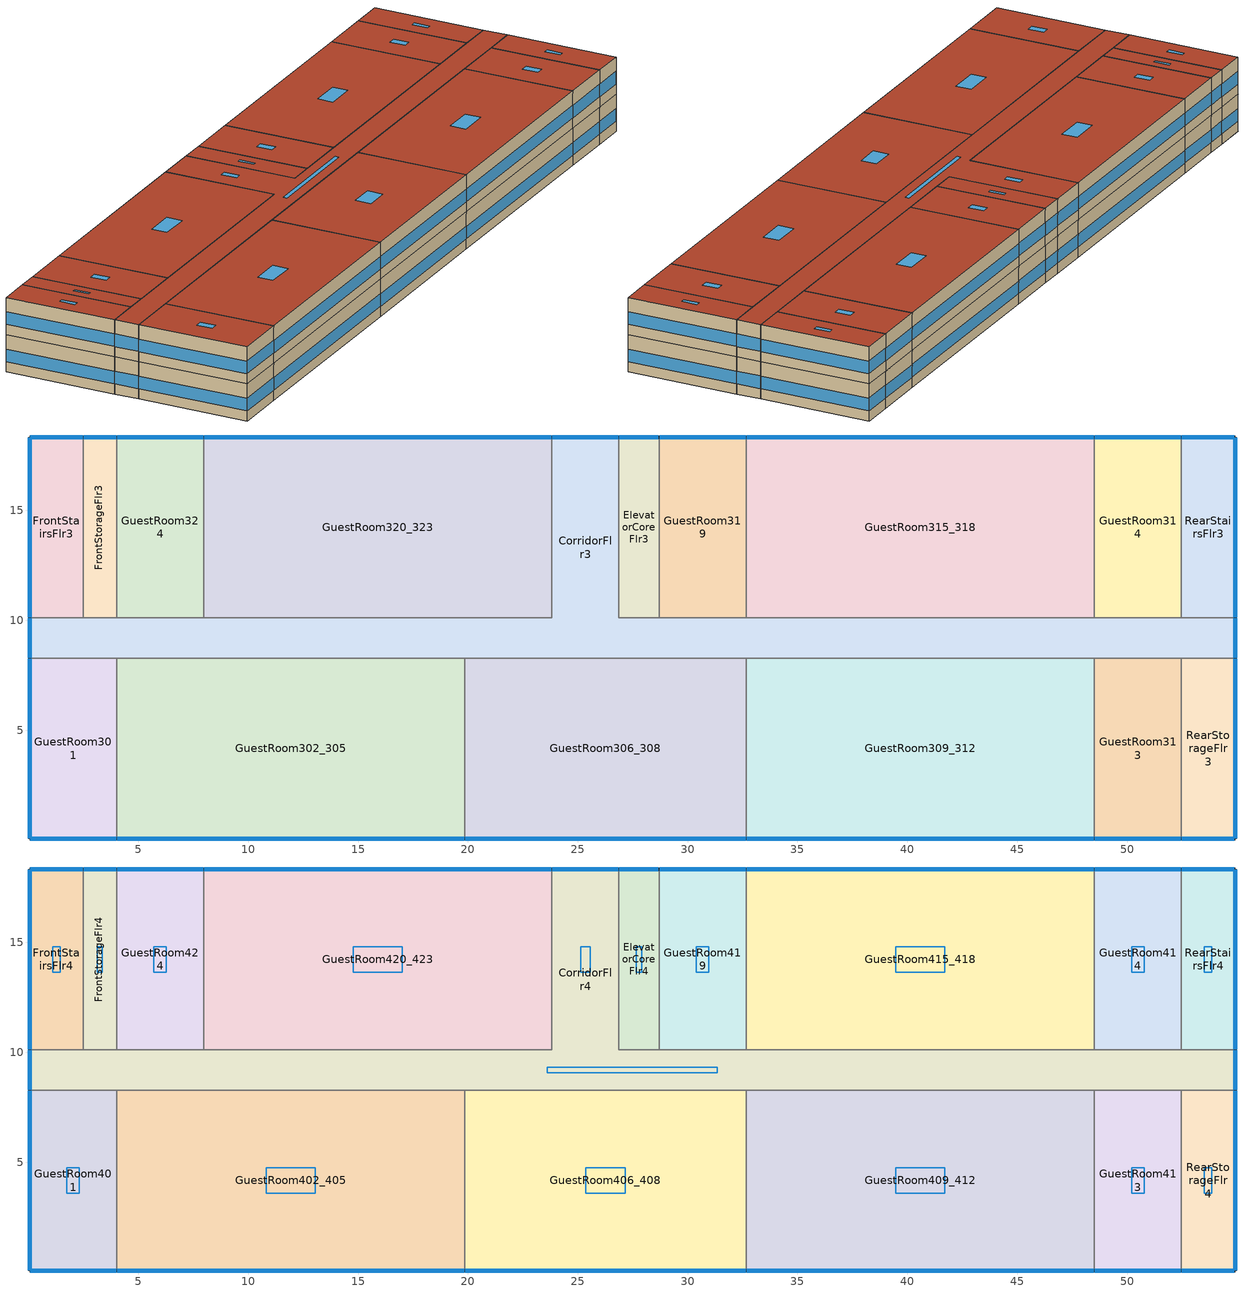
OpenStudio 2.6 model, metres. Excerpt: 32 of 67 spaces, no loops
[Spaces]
GuestRoom319
 floor to GuestRoom219: 32.66,18.34 32.66,10.11 28.7,10.11 28.7,18.34 z6.1
 wall outside: 32.66,18.34 28.7,18.34 z6.1:8.84
 wall to CorridorFlr3: 28.7,10.11 32.66,10.11 z6.1:8.84
 wall to GuestRoom315_318: 32.66,10.11 32.66,18.34 z6.1:8.84
 wall to ElevatorCoreFlr3: 28.7,18.34 28.7,10.11 z6.1:8.84
 window: 32.64,18.34 28.73,18.34 z6.86:7.78
GuestRoom320_323
 floor to GuestRoom220_223: 23.82,18.34 23.82,10.11 7.97,10.11 7.97,18.34 z6.1
 wall outside: 23.82,18.34 7.97,18.34 z6.1:8.84
 wall to CorridorFlr3: 7.97,10.11 23.82,10.11 23.82,18.34 z6.1:8.84
 wall to GuestRoom324: 7.97,18.34 7.97,10.11 z6.1:8.84
 window: 23.8,18.34 8,18.34 z6.86:7.78
RearStorageFlr3
 floor to RearStorageFlr2: 54.91,8.28 54.91,0.05 52.47,0.05 52.47,8.28 z6.1
 wall outside: 52.47,0.05 54.91,0.05 54.91,8.28 z6.1:8.84
 wall to GuestRoom313: 52.47,8.28 52.47,0.05 z6.1:8.84
 wall to CorridorFlr3: 54.91,8.28 52.47,8.28 z6.1:8.84
 window: 54.91,0.07 54.91,8.25 z6.86:7.78; 52.5,0.05 54.89,0.05 z6.86:7.79
GuestRoom302_305
 floor to GuestRoom202_205: 19.86,8.28 19.86,0.05 4.01,0.05 4.01,8.28 z6.1
 wall outside: 4.01,0.05 19.86,0.05 z6.1:8.84
 wall to CorridorFlr3: 19.86,8.28 4.01,8.28 z6.1:8.84
 wall to GuestRoom306_308: 19.86,0.05 19.86,8.28 z6.1:8.84
 wall to GuestRoom301: 4.01,8.28 4.01,0.05 z6.1:8.84
 window: 4.04,0.05 19.84,0.05 z6.86:7.78
CorridorFlr3
 floor to CorridorFlr2: 26.87,18.34 26.87,10.11 54.91,10.11 54.91,8.28 0.05,8.28 0.05,10.11 23.82,10.11 23.82,18.34 z6.1
 wall outside: 0.05,10.11 0.05,8.28 / 26.87,18.34 23.82,18.34 / 54.91,8.28 54.91,10.11 z6.1:8.84
 wall to ElevatorCoreFlr3: 28.7,10.11 26.87,10.11 26.87,18.34 z6.1:8.84
 wall to FrontStairsFlr3: 2.49,10.11 0.05,10.11 z6.1:8.84
 wall to RearStairsFlr3: 54.91,10.11 52.47,10.11 z6.1:8.84
 wall to GuestRoom301: 0.05,8.28 4.01,8.28 z6.1:8.84
 wall to GuestRoom313: 48.51,8.28 52.47,8.28 z6.1:8.84
 wall to FrontStorageFlr3: 4.01,10.11 2.49,10.11 z6.1:8.84
 wall to GuestRoom314: 52.47,10.11 48.51,10.11 z6.1:8.84
 wall to GuestRoom324: 7.97,10.11 4.01,10.11 z6.1:8.84
 wall to GuestRoom309_312: 32.66,8.28 48.51,8.28 z6.1:8.84
 wall to GuestRoom306_308: 19.86,8.28 32.66,8.28 z6.1:8.84
 wall to GuestRoom315_318: 48.51,10.11 32.66,10.11 z6.1:8.84
 window: 0.05,10.08 0.05,8.3 / 54.91,8.3 54.91,10.08 z6.86:7.8; 26.85,18.34 23.85,18.34 z6.86:7.79
GuestRoom315_318
 floor to GuestRoom215_218: 48.51,18.34 48.51,10.11 32.66,10.11 32.66,18.34 z6.1
 wall outside: 48.51,18.34 32.66,18.34 z6.1:8.84
 wall to GuestRoom314: 48.51,10.11 48.51,18.34 z6.1:8.84
 window: 48.49,18.34 32.69,18.34 z6.86:7.78
GuestRoom301
 floor to GuestRoom201: 4.01,8.28 4.01,0.05 0.05,0.05 0.05,8.28 z6.1
 wall outside: 0.05,8.28 0.05,0.05 4.01,0.05 z6.1:8.84
 window: 0.05,8.25 0.05,0.07 / 0.07,0.05 3.99,0.05 z6.86:7.78
GuestRoom314
 floor to GuestRoom214: 52.47,18.34 52.47,10.11 48.51,10.11 48.51,18.34 z6.1
 wall outside: 52.47,18.34 48.51,18.34 z6.1:8.84
 wall to RearStairsFlr3: 52.47,10.11 52.47,18.34 z6.1:8.84
 window: 52.45,18.34 48.54,18.34 z6.86:7.78
GuestRoom309_312
 floor to GuestRoom209_212: 48.51,8.28 48.51,0.05 32.66,0.05 32.66,8.28 z6.1
 wall outside: 32.66,0.05 48.51,0.05 z6.1:8.84
 wall to GuestRoom306_308: 32.66,8.28 32.66,0.05 z6.1:8.84
 wall to GuestRoom313: 48.51,0.05 48.51,8.28 z6.1:8.84
 window: 32.69,0.05 48.49,0.05 z6.86:7.78
ElevatorCoreFlr3
 floor to ElevatorCoreFlr2: 28.7,18.34 28.7,10.11 26.87,10.11 26.87,18.34 z6.1
 wall outside: 28.7,18.34 26.87,18.34 z6.1:8.84
 window: 28.67,18.34 26.9,18.34 z6.86:7.8
GuestRoom313
 floor to GuestRoom213: 52.47,8.28 52.47,0.05 48.51,0.05 48.51,8.28 z6.1
 wall outside: 48.51,0.05 52.47,0.05 z6.1:8.84
 window: 48.54,0.05 52.45,0.05 z6.86:7.78
GuestRoom306_308
 floor to GuestRoom206_208: 32.66,8.28 32.66,0.05 19.86,0.05 19.86,8.28 z6.1
 wall outside: 19.86,0.05 32.66,0.05 z6.1:8.84
 window: 19.89,0.05 32.64,0.05 z6.86:7.78
FrontStorageFlr3
 floor to FrontStorageFlr2: 4.01,18.34 4.01,10.11 2.49,10.11 2.49,18.34 z6.1
 wall outside: 4.01,18.34 2.49,18.34 z6.1:8.84
 wall to FrontStairsFlr3: 2.49,18.34 2.49,10.11 z6.1:8.84
 wall to GuestRoom324: 4.01,10.11 4.01,18.34 z6.1:8.84
 window: 3.99,18.34 2.51,18.34 z6.86:7.8
GuestRoom324
 floor to GuestRoom224: 7.97,18.34 7.97,10.11 4.01,10.11 4.01,18.34 z6.1
 wall outside: 7.97,18.34 4.01,18.34 z6.1:8.84
 window: 7.95,18.34 4.04,18.34 z6.86:7.78
RearStairsFlr3
 floor to RearStairsFlr2: 54.91,18.34 54.91,10.11 52.47,10.11 52.47,18.34 z6.1
 wall outside: 54.91,10.11 54.91,18.34 52.47,18.34 z6.1:8.84
 window: 54.91,10.13 54.91,18.31 z6.86:7.78; 54.89,18.34 52.5,18.34 z6.86:7.79
FrontStairsFlr3
 floor to FrontStairsFlr2: 2.49,18.34 2.49,10.11 0.05,10.11 0.05,18.34 z6.1
 wall outside: 2.49,18.34 0.05,18.34 0.05,10.11 z6.1:8.84
 window: 2.46,18.34 0.07,18.34 z6.86:7.79; 0.05,18.31 0.05,10.13 z6.86:7.78
GuestRoom413
 floor to GuestRoom313: 52.47,8.28 52.47,0.05 48.51,0.05 48.51,8.28 z8.84
 wall outside: 48.51,0.05 52.47,0.05 z8.84:11.58
 wall to GuestRoom409_412: 48.51,8.28 48.51,0.05 z8.84:11.58
 wall to CorridorFlr4: 52.47,8.28 48.51,8.28 z8.84:11.58
 wall to RearStorageFlr4: 52.47,0.05 52.47,8.28 z8.84:11.58
 window: 48.54,0.05 52.45,0.05 z9.6:10.53
 roof outside: 52.47,0.05 52.47,8.28 48.51,8.28 48.51,0.05 z11.58
 skylight: 50.77,3.58 50.77,4.75 50.21,4.75 50.21,3.58 z11.58
GuestRoom415_418
 floor to GuestRoom315_318: 48.51,18.34 48.51,10.11 32.66,10.11 32.66,18.34 z8.84
 wall outside: 48.51,18.34 32.66,18.34 z8.84:11.58
 wall to GuestRoom419: 32.66,18.34 32.66,10.11 z8.84:11.58
 wall to CorridorFlr4: 32.66,10.11 48.51,10.11 z8.84:11.58
 wall to GuestRoom414: 48.51,10.11 48.51,18.34 z8.84:11.58
 window: 48.49,18.34 32.69,18.34 z9.6:10.52
 roof outside: 48.51,10.11 48.51,18.34 32.66,18.34 32.66,10.11 z11.58
 skylight: 41.71,13.64 41.71,14.8 39.47,14.8 39.47,13.64 z11.58
RearStairsFlr4
 floor to RearStairsFlr3: 54.91,18.34 54.91,10.11 52.47,10.11 52.47,18.34 z8.84
 wall outside: 54.91,10.11 54.91,18.34 52.47,18.34 z8.84:11.58
 wall to GuestRoom414: 52.47,18.34 52.47,10.11 z8.84:11.58
 wall to CorridorFlr4: 52.47,10.11 54.91,10.11 z8.84:11.58
 window: 54.91,10.13 54.91,18.31 z9.6:10.52; 54.89,18.34 52.5,18.34 z9.6:10.54
 roof outside: 54.91,10.11 54.91,18.34 52.47,18.34 52.47,10.11 z11.58
 skylight: 53.87,13.64 53.87,14.8 53.52,14.8 53.52,13.64 z11.58
CorridorFlr4
 floor to CorridorFlr3: 26.87,18.34 26.87,10.11 54.91,10.11 54.91,8.28 0.05,8.28 0.05,10.11 23.82,10.11 23.82,18.34 z8.84
 wall outside: 0.05,10.11 0.05,8.28 / 26.87,18.34 23.82,18.34 / 54.91,8.28 54.91,10.11 z8.84:11.58
 wall to ElevatorCoreFlr4: 28.7,10.11 26.87,10.11 26.87,18.34 z8.84:11.58
 wall to FrontStairsFlr4: 2.49,10.11 0.05,10.11 z8.84:11.58
 wall to GuestRoom420_423: 23.82,18.34 23.82,10.11 7.97,10.11 z8.84:11.58
 wall to GuestRoom406_408: 19.86,8.28 32.66,8.28 z8.84:11.58
 wall to GuestRoom424: 7.97,10.11 4.01,10.11 z8.84:11.58
 wall to GuestRoom402_405: 4.01,8.28 19.86,8.28 z8.84:11.58
 wall to RearStorageFlr4: 52.47,8.28 54.91,8.28 z8.84:11.58
 wall to GuestRoom401: 0.05,8.28 4.01,8.28 z8.84:11.58
 wall to FrontStorageFlr4: 4.01,10.11 2.49,10.11 z8.84:11.58
 wall to GuestRoom414: 52.47,10.11 48.51,10.11 z8.84:11.58
 wall to GuestRoom419: 32.66,10.11 28.7,10.11 z8.84:11.58
 wall to GuestRoom409_412: 32.66,8.28 48.51,8.28 z8.84:11.58
 window: 0.05,10.08 0.05,8.3 / 54.91,8.3 54.91,10.08 z9.6:10.54; 26.85,18.34 23.85,18.34 z9.6:10.53
 roof outside: 54.91,8.28 54.91,10.11 26.87,10.11 26.87,18.34 23.82,18.34 23.82,10.11 0.05,10.11 0.05,8.28 z11.58
 skylight: 31.36,9.32 23.6,9.32 23.6,9.06 31.36,9.06 z11.58; 25.56,14.8 25.13,14.8 25.13,13.64 25.56,13.64 z11.58
GuestRoom402_405
 floor to GuestRoom302_305: 19.86,8.28 19.86,0.05 4.01,0.05 4.01,8.28 z8.84
 wall outside: 4.01,0.05 19.86,0.05 z8.84:11.58
 wall to GuestRoom406_408: 19.86,0.05 19.86,8.28 z8.84:11.58
 wall to GuestRoom401: 4.01,8.28 4.01,0.05 z8.84:11.58
 window: 4.04,0.05 19.84,0.05 z9.6:10.52
 roof outside: 19.86,0.05 19.86,8.28 4.01,8.28 4.01,0.05 z11.58
 skylight: 13.06,3.58 13.06,4.75 10.82,4.75 10.82,3.58 z11.58
GuestRoom401
 floor to GuestRoom301: 4.01,8.28 4.01,0.05 0.05,0.05 0.05,8.28 z8.84
 wall outside: 0.05,8.28 0.05,0.05 4.01,0.05 z8.84:11.58
 window: 0.05,8.25 0.05,0.07 z9.6:10.52; 0.07,0.05 3.99,0.05 z9.6:10.53
 roof outside: 4.01,0.05 4.01,8.28 0.05,8.28 0.05,0.05 z11.58
 skylight: 2.31,3.58 2.31,4.75 1.75,4.75 1.75,3.58 z11.58
RearStorageFlr4
 floor to RearStorageFlr3: 54.91,8.28 54.91,0.05 52.47,0.05 52.47,8.28 z8.84
 wall outside: 52.47,0.05 54.91,0.05 54.91,8.28 z8.84:11.58
 window: 54.91,0.07 54.91,8.25 z9.6:10.52; 52.5,0.05 54.89,0.05 z9.6:10.54
 roof outside: 54.91,0.05 54.91,8.28 52.47,8.28 52.47,0.05 z11.58
 skylight: 53.87,3.58 53.87,4.75 53.52,4.75 53.52,3.58 z11.58
ElevatorCoreFlr4
 floor to ElevatorCoreFlr3: 28.7,18.34 28.7,10.11 26.87,10.11 26.87,18.34 z8.84
 wall outside: 28.7,18.34 26.87,18.34 z8.84:11.58
 wall to GuestRoom419: 28.7,10.11 28.7,18.34 z8.84:11.58
 window: 28.67,18.34 26.9,18.34 z9.6:10.54
 roof outside: 28.7,10.11 28.7,18.34 26.87,18.34 26.87,10.11 z11.58
 skylight: 27.91,13.64 27.91,14.8 27.66,14.8 27.66,13.64 z11.58
GuestRoom414
 floor to GuestRoom314: 52.47,18.34 52.47,10.11 48.51,10.11 48.51,18.34 z8.84
 wall outside: 52.47,18.34 48.51,18.34 z8.84:11.58
 window: 52.45,18.34 48.54,18.34 z9.6:10.53
 roof outside: 52.47,10.11 52.47,18.34 48.51,18.34 48.51,10.11 z11.58
 skylight: 50.77,13.64 50.77,14.8 50.21,14.8 50.21,13.64 z11.58
GuestRoom420_423
 floor to GuestRoom320_323: 23.82,18.34 23.82,10.11 7.97,10.11 7.97,18.34 z8.84
 wall outside: 23.82,18.34 7.97,18.34 z8.84:11.58
 wall to GuestRoom424: 7.97,18.34 7.97,10.11 z8.84:11.58
 window: 23.8,18.34 8,18.34 z9.6:10.52
 roof outside: 23.82,10.11 23.82,18.34 7.97,18.34 7.97,10.11 z11.58
 skylight: 17.02,13.64 17.02,14.8 14.78,14.8 14.78,13.64 z11.58
GuestRoom424
 floor to GuestRoom324: 7.97,18.34 7.97,10.11 4.01,10.11 4.01,18.34 z8.84
 wall outside: 7.97,18.34 4.01,18.34 z8.84:11.58
 wall to FrontStorageFlr4: 4.01,18.34 4.01,10.11 z8.84:11.58
 window: 7.95,18.34 4.04,18.34 z9.6:10.53
 roof outside: 7.97,10.11 7.97,18.34 4.01,18.34 4.01,10.11 z11.58
 skylight: 6.27,13.64 6.27,14.8 5.71,14.8 5.71,13.64 z11.58
GuestRoom406_408
 floor to GuestRoom306_308: 32.66,8.28 32.66,0.05 19.86,0.05 19.86,8.28 z8.84
 wall outside: 19.86,0.05 32.66,0.05 z8.84:11.58
 wall to GuestRoom409_412: 32.66,0.05 32.66,8.28 z8.84:11.58
 window: 19.89,0.05 32.64,0.05 z9.6:10.52
 roof outside: 32.66,0.05 32.66,8.28 19.86,8.28 19.86,0.05 z11.58
 skylight: 27.17,3.58 27.17,4.75 25.36,4.75 25.36,3.58 z11.58
GuestRoom419
 floor to GuestRoom319: 32.66,18.34 32.66,10.11 28.7,10.11 28.7,18.34 z8.84
 wall outside: 32.66,18.34 28.7,18.34 z8.84:11.58
 window: 32.64,18.34 28.73,18.34 z9.6:10.53
 roof outside: 32.66,10.11 32.66,18.34 28.7,18.34 28.7,10.11 z11.58
 skylight: 30.96,13.64 30.96,14.8 30.4,14.8 30.4,13.64 z11.58
FrontStorageFlr4
 floor to FrontStorageFlr3: 4.01,18.34 4.01,10.11 2.49,10.11 2.49,18.34 z8.84
 wall outside: 4.01,18.34 2.49,18.34 z8.84:11.58
 wall to FrontStairsFlr4: 2.49,18.34 2.49,10.11 z8.84:11.58
 window: 3.99,18.34 2.51,18.34 z9.6:10.55
 roof outside: 4.01,10.11 4.01,18.34 2.49,18.34 2.49,10.11 z11.58
 skylight: 3.36,13.64 3.36,14.8 3.14,14.8 3.14,13.64 z11.58
FrontStairsFlr4
 floor to FrontStairsFlr3: 2.49,18.34 2.49,10.11 0.05,10.11 0.05,18.34 z8.84
 wall outside: 2.49,18.34 0.05,18.34 0.05,10.11 z8.84:11.58
 window: 2.46,18.34 0.07,18.34 z9.6:10.54; 0.05,18.31 0.05,10.13 z9.6:10.52
 roof outside: 2.49,10.11 2.49,18.34 0.05,18.34 0.05,10.11 z11.58
 skylight: 1.44,13.64 1.44,14.8 1.1,14.8 1.1,13.64 z11.58
GuestRoom409_412
 floor to GuestRoom309_312: 48.51,8.28 48.51,0.05 32.66,0.05 32.66,8.28 z8.84
 wall outside: 32.66,0.05 48.51,0.05 z8.84:11.58
 window: 32.69,0.05 48.49,0.05 z9.6:10.52
 roof outside: 48.51,0.05 48.51,8.28 32.66,8.28 32.66,0.05 z11.58
 skylight: 41.71,3.58 41.71,4.75 39.47,4.75 39.47,3.58 z11.58
[Site]
Calgary Intl AP_AB_CAN: Latitude {deg}=51.114; Longitude {deg}=-114.02; Time Zone {hr}=-7; Elevation {m}=1084.1; Terrain=Suburbs
[Building]
SmallHotel-CAN_AB_Calgary.Intl.AP.718770_CWEC2016.epw created: 2018-10-11 19:33:41 +0000: North Axis {deg}=180; Default Construction Set=BTAP-Mass at hdd = 5000.0; Standards Number of Stories=4; Standards Number of Above Ground Stories=4; Standards Building Type=SmallHotel
[Site:WaterMainsTemperature]
Calculation Method=Correlation; Annual Average Outdoor Air Temperature {C}=5; Maximum Difference In Monthly Average Outdoor Air Temperatures {deltaC}=23.3
[Site:GroundTemperature:BuildingSurface]
19.527, 19.502, 19.536, 19.598, 20.002, 21.64, 22.225, 22.375, 21.449, 20.121, 19.802, 19.633
[ClimateZones]
Climate Zone Institution Name 2=CEC; Climate Zone Document Name 2=California Climate Zone Descriptions; Climate Zone Document Year 2=1995
[SizingPeriod:DesignDay] Barometric Pressure {Pa}=88961; Sky Clearness=0; Rain Indicator=0; Snow Indicator=0; Day of Month=21; Daylight Saving Time Indicator=0; Humidity Indicating Type=Wetbulb; Dry-Bulb Temperature Range Modifier Type=DefaultMultipliers
Name | Maximum Dry-Bulb Temperature {C} | Daily Dry-Bulb Temperature Range {deltaC} | Humidity Indicating Conditions at Maximum Dry-Bulb | Wind Speed {m/s} | Wind Direction {deg} | Month | Day Type | Solar Model Indicator | ASHRAE Taub | ASHRAE Taud
Calgary Intl AP Ann Htg 99.6% Condns DB | -28.5 | 0 | -28.5 | 2.9 | 200 | 1 | WinterDesignDay | ASHRAEClearSky
Calgary Intl AP Ann Clg .4% Condns DB=>MWB | 28.5 | 12.1 | 16.1 | 4.5 | 160 | 7 | SummerDesignDay | ASHRAETau | 0.339 | 2.421
[Material:NoMass] Roughness=Smooth; Thermal Absorptance=0.9; Solar Absorptance=0.7
Name | Thermal Resistance {m2-K/W} | Visible Absorptance
Typical Carpet Pad | 0.21648 | 0.8
Typical Insulation 1 | 5.91238 | 0.7
Typical Insulation 2 | 4.49096 | 0.7
Typical Insulation 3 | 7.24636 | 0.7
Typical Carpet Pad 2 | 1.25503 | 0.8
Typical Carpet Pad 3 | 3.45515 | 0.8
Typical Insulation 4 | 0.526298 | 0.7
Typical Insulation 5 | 0.526316 | 0.7
[Material]
Name | Roughness | Thickness {m} | Conductivity {W/m-K} | Density {kg/m3} | Specific Heat {J/kg-K} | Thermal Absorptance | Solar Absorptance | Visible Absorptance
100mm Normalweight concrete floor | MediumSmooth | 0.1016 | 2.31 | 2322 | 832
G01 13mm gypsum board | Smooth | 0.0127 | 0.16 | 800 | 1090 | 0.9 | 0.7 | 0.5
G05 25mm wood | MediumSmooth | 0.0254 | 0.15 | 608 | 1630 | 0.9 | 0.5 | 0.5
4 in. Normalweight Concrete Floor | MediumRough | 0.1016 | 2.31 | 2322 | 832 | 0.9 | 0.7 | 0.7
1IN Stucco | Smooth | 0.0253 | 0.6918 | 1858 | 837 | 0.9 | 0.7 | 0.92
8IN CONCRETE HW RefBldg | Rough | 0.2032 | 1.311 | 2240 | 836.8 | 0.9 | 0.7 | 0.7
1/2IN Gypsum | Smooth | 0.0127 | 0.16 | 784.9 | 830 | 0.9 | 0.4 | 0.4
Metal Roof Surface; F08 Metal surface | Smooth | 0.0008 | 45.28 | 7824 | 500 | 0.9 | 0.7 | 0.7
6 in. Normalweight Concrete Floor | MediumRough | 0.1524 | 2.31 | 2322 | 832 | 0.9 | 0.7 | 0.7
[Construction]
BTAP-Int-Floor: 100mm Normalweight concrete floor, Typical Carpet Pad
BTAP-Int-Wall: G01 13mm gypsum board, G01 13mm gypsum board
BTAP-Int-Ceiling: Typical Carpet Pad, 100mm Normalweight concrete floor
BTAP-Ext-DaylightDiffuser: SimpleGlazing
BTAP-Int-Door: G05 25mm wood
BTAP-Ext-Floor-Mass:U-0.162: Typical Insulation 1, 4 in. Normalweight Concrete Floor, Typical Carpet Pad
BTAP-Ext-Wall-Mass:U-0.21: 1IN Stucco, 8IN CONCRETE HW RefBldg, Typical Insulation 2, 1/2IN Gypsum
BTAP-Ext-Roof-Metal:U-0.138: Metal Roof Surface, Typical Insulation 3
BTAP-Grnd-Floor-Mass:U-0.757: 6 in. Normalweight Concrete Floor, Typical Carpet Pad 2
BTAP-Grnd-Roof-Mass:U-0.284: 6 in. Normalweight Concrete Floor, Typical Carpet Pad 3
BTAP-Ext-Door:U-1.9000000000000001: F08 Metal surface, Typical Insulation 4
BTAP-Ext-OverHeadDoor:U-1.9000000000000001: Typical Insulation 5
BTAP-Ext-DaylightDiffuser:U=0.190 SHGC=0.600: SimpleGlazing:U=0.190 SHGC=0.600
[DefaultConstructionSet]
BTAP-Mass at hdd = 5000.0: Default Exterior Surface Constructions=BTAP-Mass at hdd = 5000.0; Default Interior Surface Constructions=Default Surface Constructions 2; Default Ground Contact Surface Constructions=BTAP-Mass at hdd = 5000.0 1; Default Exterior SubSurface Constructions=BTAP-Mass at hdd = 5000.0; Default Interior SubSurface Constructions=Default Sub Surface Constructions 2; Interior Partition Construction=BTAP-Int-Door
[DefaultSurfaceConstructions]
Name | Floor Construction | Wall Construction | Roof Ceiling Construction
Default Surface Constructions 2 | BTAP-Int-Floor | BTAP-Int-Wall | BTAP-Int-Ceiling
BTAP-Mass at hdd = 5000.0 | BTAP-Ext-Floor-Mass:U-0.162 | BTAP-Ext-Wall-Mass:U-0.21 | BTAP-Ext-Roof-Metal:U-0.138
BTAP-Mass at hdd = 5000.0 1 | BTAP-Grnd-Floor-Mass:U-0.757 | BTAP-Grnd-Roof-Mass:U-0.284 | BTAP-Grnd-Roof-Mass:U-0.284
[DefaultSubSurfaceConstructions]
Name | Fixed Window Construction | Operable Window Construction | Door Construction | Glass Door Construction | Overhead Door Construction | Skylight Construction | Tubular Daylight Dome Construction | Tubular Daylight Diffuser Construction
Default Sub Surface Constructions 2 | BTAP-Ext-DaylightDiffuser | BTAP-Ext-DaylightDiffuser | BTAP-Int-Door
BTAP-Mass at hdd = 5000.0 | BTAP-Ext-DaylightDiffuser:U=0.190 SHGC=0.600 | BTAP-Ext-DaylightDiffuser:U=0.190 SHGC=0.600 | BTAP-Ext-Door:U-1.9000000000000001 | BTAP-Ext-DaylightDiffuser:U=0.190 SHGC=0.600 | BTAP-Ext-OverHeadDoor:U-1.9000000000000001 | BTAP-Ext-DaylightDiffuser:U=0.190 SHGC=0.600 | BTAP-Ext-DaylightDiffuser:U=0.190 SHGC=0.600 | BTAP-Ext-DaylightDiffuser:U=0.190 SHGC=0.600
[WindowMaterial:SimpleGlazingSystem] Solar Heat Gain Coefficient=0.6; Visible Transmittance=0.21
Name | U-Factor {W/m2-K}
SimpleGlazing | 2.2
SimpleGlazing:U=0.190 SHGC=0.600 | 1.9
[Space]
Name | Space Type | Building Story | Thermal Zone
GuestRoom319 | Space Function Guest room | BuildingStory3 | Sp-GuestRoom319 Sys-1 Flr-3 Sch-F HPlcmt-north ZN
GuestRoom424 | Space Function Guest room | BuildingStory4 | Sp-GuestRoom424 Sys-1 Flr-4 Sch-F HPlcmt-north ZN
GuestRoom413 | Space Function Guest room | BuildingStory4 | Sp-GuestRoom413 Sys-1 Flr-4 Sch-F HPlcmt-south ZN
GuestRoom320_323 | Space Function Guest room | BuildingStory3 | Sp-GuestRoom320_323 Sys-1 Flr-3 Sch-F HPlcmt-north ZN
GuestRoom419 | Space Function Guest room | BuildingStory4 | Sp-GuestRoom419 Sys-1 Flr-4 Sch-F HPlcmt-north ZN
GuestRoom402_405 | Space Function Guest room | BuildingStory4 | Sp-GuestRoom402_405 Sys-1 Flr-4 Sch-F HPlcmt-south ZN
RearStorageFlr3 | Space Function Storage room <= 5 m2 <= 100 m2-sch-F | BuildingStory3 | Sp-RearStorageFlr3 Sys-4 Flr-3 Sch-F HPlcmt-east ZN
GuestRoom420_423 | Space Function Guest room | BuildingStory4 | Sp-GuestRoom420_423 Sys-1 Flr-4 Sch-F HPlcmt-north ZN
GuestRoom302_305 | Space Function Guest room | BuildingStory3 | Sp-GuestRoom302_305 Sys-1 Flr-3 Sch-F HPlcmt-south ZN
CorridorFlr3 | Space Function Corridor/Transition area other-sch-F | BuildingStory3 | Sp-CorridorFlr3 Sys-3 Flr-3 Sch-F HPlcmt-north ZN
GuestRoom415_418 | Space Function Guest room | BuildingStory4 | Sp-GuestRoom415_418 Sys-1 Flr-4 Sch-F HPlcmt-north ZN
RearStairsFlr4 | Space Function Stairway/Stairwell-sch-F | BuildingStory4 | Sp-RearStairsFlr4 Sys-3 Flr-4 Sch-F HPlcmt-east ZN
GuestRoom414 | Space Function Guest room | BuildingStory4 | Sp-GuestRoom414 Sys-1 Flr-4 Sch-F HPlcmt-north ZN
CorridorFlr4 | Space Function Corridor/Transition area other-sch-F | BuildingStory4 | Sp-CorridorFlr4 Sys-3 Flr-4 Sch-F HPlcmt-north ZN
GuestRoom315_318 | Space Function Guest room | BuildingStory3 | Sp-GuestRoom315_318 Sys-1 Flr-3 Sch-F HPlcmt-north ZN
FrontStorageFlr3 | Space Function Storage room <= 5 m2 <= 100 m2-sch-F | BuildingStory3 | Sp-FrontStorageFlr3 Sys-4 Flr-3 Sch-F HPlcmt-north ZN
GuestRoom406_408 | Space Function Guest room | BuildingStory4 | Sp-GuestRoom406_408 Sys-1 Flr-4 Sch-F HPlcmt-south ZN
GuestRoom301 | Space Function Guest room | BuildingStory3 | Sp-GuestRoom301 Sys-1 Flr-3 Sch-F HPlcmt-west ZN
GuestRoom314 | Space Function Guest room | BuildingStory3 | Sp-GuestRoom314 Sys-1 Flr-3 Sch-F HPlcmt-north ZN
GuestRoom401 | Space Function Guest room | BuildingStory4 | Sp-GuestRoom401 Sys-1 Flr-4 Sch-F HPlcmt-west ZN
GuestRoom313 | Space Function Guest room | BuildingStory3 | Sp-GuestRoom313 Sys-1 Flr-3 Sch-F HPlcmt-south ZN
GuestRoom309_312 | Space Function Guest room | BuildingStory3 | Sp-GuestRoom309_312 Sys-1 Flr-3 Sch-F HPlcmt-south ZN
ElevatorCoreFlr3 | Space Function Lobby - elevator | BuildingStory3 | Sp-ElevatorCoreFlr3 Sys-3 Flr-3 Sch-C HPlcmt-north ZN
GuestRoom409_412 | Space Function Guest room | BuildingStory4 | Sp-GuestRoom409_412 Sys-1 Flr-4 Sch-F HPlcmt-south ZN
RearStorageFlr4 | Space Function Storage room <= 5 m2 <= 100 m2-sch-F | BuildingStory4 | Sp-RearStorageFlr4 Sys-4 Flr-4 Sch-F HPlcmt-east ZN
ElevatorCoreFlr4 | Space Function Lobby - elevator | BuildingStory4 | Sp-ElevatorCoreFlr4 Sys-3 Flr-4 Sch-C HPlcmt-north ZN
GuestRoom306_308 | Space Function Guest room | BuildingStory3 | Sp-GuestRoom306_308 Sys-1 Flr-3 Sch-F HPlcmt-south ZN
FrontStairsFlr3 | Space Function Stairway/Stairwell-sch-F | BuildingStory3 | Sp-FrontStairsFlr3 Sys-3 Flr-3 Sch-F HPlcmt-west ZN
RearStairsFlr3 | Space Function Stairway/Stairwell-sch-F | BuildingStory3 | Sp-RearStairsFlr3 Sys-3 Flr-3 Sch-F HPlcmt-east ZN
GuestRoom324 | Space Function Guest room | BuildingStory3 | Sp-GuestRoom324 Sys-1 Flr-3 Sch-F HPlcmt-north ZN
FrontStorageFlr4 | Space Function Storage room <= 5 m2 <= 100 m2-sch-F | BuildingStory4 | Sp-FrontStorageFlr4 Sys-4 Flr-4 Sch-F HPlcmt-north ZN
FrontStairsFlr4 | Space Function Stairway/Stairwell-sch-F | BuildingStory4 | Sp-FrontStairsFlr4 Sys-3 Flr-4 Sch-F HPlcmt-west ZN
[BuildingStory]
BuildingStory3; BuildingStory4
[SpaceType] Standards Building Type=Space Function
Name | Default Schedule Set | Design Specification Outdoor Air Object | Standards Space Type
Space Function Corridor/Transition area other-sch-F | Space Function Corridor/Transition area other-sch-F Schedule Set | Space Function Corridor/Transition area other-sch-F Ventilation | Corridor/Transition area other-sch-F
Space Function Lobby - elevator | Space Function Lobby - elevator Schedule Set | Space Function Lobby - elevator Ventilation | Lobby - elevator
Space Function Stairway/Stairwell-sch-F | Space Function Stairway/Stairwell-sch-F Schedule Set | Space Function Stairway/Stairwell-sch-F Ventilation | Stairway/Stairwell-sch-F
Space Function Storage room <= 5 m2 <= 100 m2-sch-F | Space Function Storage room <= 5 m2 <= 100 m2-sch-F Schedule Set | Space Function Storage room <= 5 m2 <= 100 m2-sch-F Ventilation | Storage room <= 5 m2 <= 100 m2-sch-F
Space Function Guest room | Space Function Guest room Schedule Set | Space Function Guest room Ventilation | Guest room
[People:Definition] Number of People Calculation Method=People/Area; Fraction Radiant=0.3
Name | People per Space Floor Area {person/m2}
Space Function Corridor/Transition area other-sch-F People Definition; Space Function Storage room <= 5 m2 <= 100 m2-sch-F People Definition | 0.0100036
Space Function Guest room People Definition | 0.0400145
Space Function Lobby - elevator People Definition | 0.100036
Space Function Stairway/Stairwell-sch-F People Definition | 0.00500182
[People] Work Efficiency Schedule=Work Efficiency Schedule; Clothing Insulation Schedule=Clothing Schedule; Air Velocity Schedule=Air Velocity Schedule; Multiplier=1
Name | People Definition | Space or SpaceType
Space Function Corridor/Transition area other-sch-F People | Space Function Corridor/Transition area other-sch-F People Definition | Space Function Corridor/Transition area other-sch-F
Space Function Guest room People | Space Function Guest room People Definition | Space Function Guest room
Space Function Lobby - elevator People | Space Function Lobby - elevator People Definition | Space Function Lobby - elevator
Space Function Stairway/Stairwell-sch-F People | Space Function Stairway/Stairwell-sch-F People Definition | Space Function Stairway/Stairwell-sch-F
Space Function Storage room <= 5 m2 <= 100 m2-sch-F People | Space Function Storage room <= 5 m2 <= 100 m2-sch-F People Definition | Space Function Storage room <= 5 m2 <= 100 m2-sch-F
[Lights:Definition] Design Level Calculation Method=Watts/Area; Fraction Radiant=0.5; Fraction Visible=0.2
Name | Watts per Space Floor Area {W/m2}
Space Function Corridor/Transition area other-sch-F Lights Definition | 7.10258
Space Function Guest room Lights Definition | 8.29993
Space Function Lobby - elevator Lights Definition | 7.29994
Space Function Stairway/Stairwell-sch-F Lights Definition | 6.19995
Space Function Storage room <= 5 m2 <= 100 m2-sch-F Lights Definition | 6.80247
[Lights] Fraction Replaceable=1
Name | Lights Definition | Space or SpaceType
Space Function Corridor/Transition area other-sch-F Lights | Space Function Corridor/Transition area other-sch-F Lights Definition | Space Function Corridor/Transition area other-sch-F
Space Function Guest room Lights | Space Function Guest room Lights Definition | Space Function Guest room
Space Function Lobby - elevator Lights | Space Function Lobby - elevator Lights Definition | Space Function Lobby - elevator
Space Function Stairway/Stairwell-sch-F Lights | Space Function Stairway/Stairwell-sch-F Lights Definition | Space Function Stairway/Stairwell-sch-F
Space Function Storage room <= 5 m2 <= 100 m2-sch-F Lights | Space Function Storage room <= 5 m2 <= 100 m2-sch-F Lights Definition | Space Function Storage room <= 5 m2 <= 100 m2-sch-F
[DesignSpecification:OutdoorAir] Outdoor Air Method=Sum; Outdoor Air Flow per Person {m3/s-person}=0; Outdoor Air Flow Rate {m3/s}=0; Outdoor Air Flow Air Changes per Hour {1/hr}=0
Name | Outdoor Air Flow per Floor Area {m3/s-m2}
Space Function Corridor/Transition area other-sch-F Ventilation; Space Function Stairway/Stairwell-sch-F Ventilation | 0.0003048
Space Function Guest room Ventilation | 0.0005588
Space Function Lobby - elevator Ventilation | 0.00404876
Space Function Storage room <= 5 m2 <= 100 m2-sch-F Ventilation | 0.0003556
[DefaultScheduleSet] People Activity Level Schedule=NECB-Activity; Infiltration Schedule=Always On
Name | Number of People Schedule | Lighting Schedule | Electric Equipment Schedule
Space Function Corridor/Transition area other-sch-F Schedule Set; Space Function Guest room Schedule Set; Space Function Stairway/Stairwell-sch-F Schedule Set; Space Function Storage room <= 5 m2 <= 100 m2-sch-F Schedule Set | NECB-F-Occupancy | NECB-F-Lighting | NECB-F-Electric-Equipment
Space Function Lobby - elevator Schedule Set | NECB-C-Occupancy | NECB-C-Lighting | NECB-C-Electric-Equipment
[ThermostatSetpoint:DualSetpoint]
Name | Heating Setpoint Temperature Schedule | Cooling Setpoint Temperature Schedule
Space Function Guest room Thermostat 51; Space Function Guest room Thermostat 52; Space Function Guest room Thermostat 53; Space Function Guest room Thermostat 54; Space Function Guest room Thermostat 55; Space Function Guest room Thermostat 56; Space Function Guest room Thermostat 57; Space Function Guest room Thermostat 58; Space Function Guest room Thermostat 59; Space Function Guest room Thermostat 60; Space Function Guest room Thermostat 61; Space Function Guest room Thermostat 62; Space Function Guest room Thermostat 63; Space Function Guest room Thermostat 64; Space Function Guest room Thermostat 65; Space Function Guest room Thermostat 66; Space Function Guest room Thermostat 67; Space Function Guest room Thermostat 68; Space Function Guest room Thermostat 69; Space Function Guest room Thermostat 70; Space Function Corridor/Transition area other-sch-F Thermostat 7; Space Function Stairway/Stairwell-sch-F Thermostat 13; Space Function Stairway/Stairwell-sch-F Thermostat 14; Space Function Corridor/Transition area other-sch-F Thermostat 8; Space Function Stairway/Stairwell-sch-F Thermostat 15; Space Function Stairway/Stairwell-sch-F Thermostat 16; Space Function Storage room <= 5 m2 <= 100 m2-sch-F Thermostat 15; Space Function Storage room <= 5 m2 <= 100 m2-sch-F Thermostat 16; Space Function Storage room <= 5 m2 <= 100 m2-sch-F Thermostat 17; Space Function Storage room <= 5 m2 <= 100 m2-sch-F Thermostat 18 | NECB-F-Thermostat Setpoint-Heating | NECB-F-Thermostat Setpoint-Cooling
Space Function Lobby - elevator Thermostat 7; Space Function Lobby - elevator Thermostat 8 | NECB-C-Thermostat Setpoint-Heating | NECB-C-Thermostat Setpoint-Cooling
[ElectricEquipment:Definition] Design Level Calculation Method=Watts/Area; Fraction Radiant=0.5
Name | Watts per Space Floor Area {W/m2}
Space Function Guest room Elec Equip Definition | 2.50091
Space Function Lobby - elevator Elec Equip Definition | 1.00036
[ElectricEquipment]
Name | Electric Equipment Definition | Space or SpaceType
Space Function Guest room Elec Equip | Space Function Guest room Elec Equip Definition | Space Function Guest room
Space Function Lobby - elevator Elec Equip | Space Function Lobby - elevator Elec Equip Definition | Space Function Lobby - elevator
[SpaceInfiltration:DesignFlowRate] Schedule=Always On Discrete; Design Flow Rate Calculation Method=Flow/ExteriorArea; Flow per Exterior Surface Area {m3/s-m2}=0.00025; Constant Term Coefficient=0; Temperature Term Coefficient=0; Velocity Term Coefficient=0.224; Velocity Squared Term Coefficient=0
Name | Space or SpaceType
CorridorFlr3 Infiltration | CorridorFlr3
CorridorFlr4 Infiltration | CorridorFlr4
ElevatorCoreFlr3 Infiltration | ElevatorCoreFlr3
ElevatorCoreFlr4 Infiltration | ElevatorCoreFlr4
FrontStairsFlr3 Infiltration | FrontStairsFlr3
FrontStairsFlr4 Infiltration | FrontStairsFlr4
FrontStorageFlr3 Infiltration | FrontStorageFlr3
FrontStorageFlr4 Infiltration | FrontStorageFlr4
GuestRoom301 Infiltration | GuestRoom301
GuestRoom302_305 Infiltration | GuestRoom302_305
GuestRoom306_308 Infiltration | GuestRoom306_308
GuestRoom309_312 Infiltration | GuestRoom309_312
GuestRoom313 Infiltration | GuestRoom313
GuestRoom314 Infiltration | GuestRoom314
GuestRoom315_318 Infiltration | GuestRoom315_318
GuestRoom319 Infiltration | GuestRoom319
GuestRoom320_323 Infiltration | GuestRoom320_323
GuestRoom324 Infiltration | GuestRoom324
GuestRoom401 Infiltration | GuestRoom401
GuestRoom402_405 Infiltration | GuestRoom402_405
GuestRoom406_408 Infiltration | GuestRoom406_408
GuestRoom409_412 Infiltration | GuestRoom409_412
GuestRoom413 Infiltration | GuestRoom413
GuestRoom414 Infiltration | GuestRoom414
GuestRoom415_418 Infiltration | GuestRoom415_418
GuestRoom419 Infiltration | GuestRoom419
GuestRoom420_423 Infiltration | GuestRoom420_423
GuestRoom424 Infiltration | GuestRoom424
RearStairsFlr3 Infiltration | RearStairsFlr3
RearStairsFlr4 Infiltration | RearStairsFlr4
RearStorageFlr3 Infiltration | RearStorageFlr3
RearStorageFlr4 Infiltration | RearStorageFlr4
[ThermalZone] Use Ideal Air Loads=No
Name | Thermostat
Sp-GuestRoom314 Sys-1 Flr-3 Sch-F HPlcmt-north ZN | Space Function Guest room Thermostat 51
Sp-GuestRoom315_318 Sys-1 Flr-3 Sch-F HPlcmt-north ZN | Space Function Guest room Thermostat 52
Sp-GuestRoom319 Sys-1 Flr-3 Sch-F HPlcmt-north ZN | Space Function Guest room Thermostat 53
Sp-GuestRoom320_323 Sys-1 Flr-3 Sch-F HPlcmt-north ZN | Space Function Guest room Thermostat 54
Sp-GuestRoom324 Sys-1 Flr-3 Sch-F HPlcmt-north ZN | Space Function Guest room Thermostat 55
Sp-GuestRoom301 Sys-1 Flr-3 Sch-F HPlcmt-west ZN | Space Function Guest room Thermostat 56
Sp-GuestRoom302_305 Sys-1 Flr-3 Sch-F HPlcmt-south ZN | Space Function Guest room Thermostat 57
Sp-GuestRoom306_308 Sys-1 Flr-3 Sch-F HPlcmt-south ZN | Space Function Guest room Thermostat 58
Sp-GuestRoom309_312 Sys-1 Flr-3 Sch-F HPlcmt-south ZN | Space Function Guest room Thermostat 59
Sp-GuestRoom313 Sys-1 Flr-3 Sch-F HPlcmt-south ZN | Space Function Guest room Thermostat 60
Sp-GuestRoom414 Sys-1 Flr-4 Sch-F HPlcmt-north ZN | Space Function Guest room Thermostat 61
Sp-GuestRoom415_418 Sys-1 Flr-4 Sch-F HPlcmt-north ZN | Space Function Guest room Thermostat 62
Sp-GuestRoom419 Sys-1 Flr-4 Sch-F HPlcmt-north ZN | Space Function Guest room Thermostat 63
Sp-GuestRoom420_423 Sys-1 Flr-4 Sch-F HPlcmt-north ZN | Space Function Guest room Thermostat 64
Sp-GuestRoom424 Sys-1 Flr-4 Sch-F HPlcmt-north ZN | Space Function Guest room Thermostat 65
Sp-GuestRoom401 Sys-1 Flr-4 Sch-F HPlcmt-west ZN | Space Function Guest room Thermostat 66
Sp-GuestRoom402_405 Sys-1 Flr-4 Sch-F HPlcmt-south ZN | Space Function Guest room Thermostat 67
Sp-GuestRoom406_408 Sys-1 Flr-4 Sch-F HPlcmt-south ZN | Space Function Guest room Thermostat 68
Sp-GuestRoom409_412 Sys-1 Flr-4 Sch-F HPlcmt-south ZN | Space Function Guest room Thermostat 69
Sp-GuestRoom413 Sys-1 Flr-4 Sch-F HPlcmt-south ZN | Space Function Guest room Thermostat 70
Sp-CorridorFlr3 Sys-3 Flr-3 Sch-F HPlcmt-north ZN | Space Function Corridor/Transition area other-sch-F Thermostat 7
Sp-RearStairsFlr3 Sys-3 Flr-3 Sch-F HPlcmt-east ZN | Space Function Stairway/Stairwell-sch-F Thermostat 13
Sp-FrontStairsFlr3 Sys-3 Flr-3 Sch-F HPlcmt-west ZN | Space Function Stairway/Stairwell-sch-F Thermostat 14
Sp-ElevatorCoreFlr3 Sys-3 Flr-3 Sch-C HPlcmt-north ZN | Space Function Lobby - elevator Thermostat 7
Sp-CorridorFlr4 Sys-3 Flr-4 Sch-F HPlcmt-north ZN | Space Function Corridor/Transition area other-sch-F Thermostat 8
Sp-RearStairsFlr4 Sys-3 Flr-4 Sch-F HPlcmt-east ZN | Space Function Stairway/Stairwell-sch-F Thermostat 15
Sp-FrontStairsFlr4 Sys-3 Flr-4 Sch-F HPlcmt-west ZN | Space Function Stairway/Stairwell-sch-F Thermostat 16
Sp-ElevatorCoreFlr4 Sys-3 Flr-4 Sch-C HPlcmt-north ZN | Space Function Lobby - elevator Thermostat 8
Sp-FrontStorageFlr3 Sys-4 Flr-3 Sch-F HPlcmt-north ZN | Space Function Storage room <= 5 m2 <= 100 m2-sch-F Thermostat 15
Sp-RearStorageFlr3 Sys-4 Flr-3 Sch-F HPlcmt-east ZN | Space Function Storage room <= 5 m2 <= 100 m2-sch-F Thermostat 16
Sp-FrontStorageFlr4 Sys-4 Flr-4 Sch-F HPlcmt-north ZN | Space Function Storage room <= 5 m2 <= 100 m2-sch-F Thermostat 17
Sp-RearStorageFlr4 Sys-4 Flr-4 Sch-F HPlcmt-east ZN | Space Function Storage room <= 5 m2 <= 100 m2-sch-F Thermostat 18
[HeatExchanger:AirToAir:SensibleAndLatent] Availability Schedule=Always On Discrete; Nominal Supply Air Flow Rate {m3/s}=autosize; Sensible Effectiveness at 100% Heating Air Flow=0.5; Latent Effectiveness at 100% Heating Air Flow=0.5; Sensible Effectiveness at 75% Heating Air Flow=0.5; Latent Effectiveness at 75% Heating Air Flow=0.5; Sensible Effectiveness at 100% Cooling Air Flow=0.5; Latent Effectiveness at 100% Cooling Air Flow=0.5; Sensible Effectiveness at 75% Cooling Air Flow=0.5; Latent Effectiveness at 75% Cooling Air Flow=0.5; Supply Air Outlet Temperature Control=Yes; Heat Exchanger Type=Rotary; Frost Control Type=ExhaustOnly; Threshold Temperature {C}=-23.3; Initial Defrost Time Fraction=0.167; Rate of Defrost Time Fraction Increase {1/K}=1.44; Economizer Lockout=Yes
Name | Nominal Electric Power {W}
Make-up air unit ERV | 1065.8
Sp-CorridorFlr1 Sys-3 Flr-1 Sch-F HPlcmt-north ZN NECB System 3 PSZ ERV | 82.9147
Sp-CorridorFlr2 Sys-3 Flr-2 Sch-F HPlcmt-north ZN NECB System 3 PSZ ERV; Sp-CorridorFlr3 Sys-3 Flr-3 Sch-F HPlcmt-north ZN NECB System 3 PSZ ERV; Sp-CorridorFlr4 Sys-3 Flr-4 Sch-F HPlcmt-north ZN NECB System 3 PSZ ERV | 77.4286
Sp-ElevatorCoreFlr1 Sys-3 Flr-1 Sch-C HPlcmt-north ZN NECB System 3 PSZ ERV; Sp-ElevatorCoreFlr2 Sys-3 Flr-2 Sch-C HPlcmt-north ZN NECB System 3 PSZ ERV; Sp-ElevatorCoreFlr3 Sys-3 Flr-3 Sch-C HPlcmt-north ZN NECB System 3 PSZ ERV; Sp-ElevatorCoreFlr4 Sys-3 Flr-4 Sch-C HPlcmt-north ZN NECB System 3 PSZ ERV | 93.7209
Sp-EmployeeLoungeFlr1 Sys-3 Flr-1 Sch-B HPlcmt-north ZN NECB System 3 PSZ ERV | 71.9884
Sp-FrontLoungeFlr1 Sys-3 Flr-1 Sch-H HPlcmt-south ZN NECB System 3 PSZ ERV | 218.194
Sp-FrontStairsFlr1 Sys-3 Flr-1 Sch-F HPlcmt-west ZN NECB System 3 PSZ ERV; Sp-FrontStairsFlr2 Sys-3 Flr-2 Sch-F HPlcmt-west ZN NECB System 3 PSZ ERV; Sp-FrontStairsFlr3 Sys-3 Flr-3 Sch-F HPlcmt-west ZN NECB System 3 PSZ ERV; Sp-FrontStairsFlr4 Sys-3 Flr-4 Sch-F HPlcmt-west ZN NECB System 3 PSZ ERV | 54.3885
Sp-FrontStorageFlr1 Sys-4 Flr-1 Sch-F HPlcmt-north ZN NECB System 4 PSZ ERV; Sp-FrontStorageFlr2 Sys-4 Flr-2 Sch-F HPlcmt-north ZN NECB System 4 PSZ ERV; Sp-FrontStorageFlr3 Sys-4 Flr-3 Sch-F HPlcmt-north ZN NECB System 4 PSZ ERV; Sp-FrontStorageFlr4 Sys-4 Flr-4 Sch-F HPlcmt-north ZN NECB System 4 PSZ ERV | 53.2
Sp-LaundryRoomFlr1 Sys-4 Flr-1 Sch-F HPlcmt-north ZN NECB System 4 PSZ ERV | 74.9598
Sp-MechanicalRoomFlr1 Sys-3 Flr-1 Sch-F HPlcmt-south ZN NECB System 3 PSZ ERV; Sp-RestroomFlr1 Sys-3 Flr-1 Sch-F HPlcmt-south ZN NECB System 3 PSZ ERV | 57.1319
Sp-MeetingRoomFlr1 Sys-3 Flr-1 Sch-F HPlcmt-south ZN NECB System 3 PSZ ERV | 67.5554
Sp-RearStairsFlr1 Sys-3 Flr-1 Sch-F HPlcmt-east ZN NECB System 3 PSZ ERV; Sp-RearStairsFlr2 Sys-3 Flr-2 Sch-F HPlcmt-east ZN NECB System 3 PSZ ERV; Sp-RearStairsFlr3 Sys-3 Flr-3 Sch-F HPlcmt-east ZN NECB System 3 PSZ ERV; Sp-RearStairsFlr4 Sys-3 Flr-4 Sch-F HPlcmt-east ZN NECB System 3 PSZ ERV | 54.3896
Sp-RearStorageFlr1 Sys-4 Flr-1 Sch-F HPlcmt-east ZN NECB System 4 PSZ ERV; Sp-RearStorageFlr2 Sys-4 Flr-2 Sch-F HPlcmt-east ZN NECB System 4 PSZ ERV; Sp-RearStorageFlr3 Sys-4 Flr-3 Sch-F HPlcmt-east ZN NECB System 4 PSZ ERV; Sp-RearStorageFlr4 Sys-4 Flr-4 Sch-F HPlcmt-east ZN NECB System 4 PSZ ERV | 55.1216
VAV with Reheat ERV | 191.677
[SetpointManager:OutdoorAirPretreat] Minimum Setpoint Temperature {C}=-99; Maximum Setpoint Temperature {C}=99; Minimum Setpoint Humidity Ratio {kgWater/kgDryAir}=1e-05; Maximum Setpoint Humidity Ratio {kgWater/kgDryAir}=1
Setpoint Manager Outdoor Air Pretreat 1; Setpoint Manager Outdoor Air Pretreat 2; Setpoint Manager Outdoor Air Pretreat 3; Setpoint Manager Outdoor Air Pretreat 4; Setpoint Manager Outdoor Air Pretreat 5; Setpoint Manager Outdoor Air Pretreat 6; Setpoint Manager Outdoor Air Pretreat 7; Setpoint Manager Outdoor Air Pretreat 8; Setpoint Manager Outdoor Air Pretreat 9; Setpoint Manager Outdoor Air Pretreat 10; Setpoint Manager Outdoor Air Pretreat 11; Setpoint Manager Outdoor Air Pretreat 12; Setpoint Manager Outdoor Air Pretreat 13; Setpoint Manager Outdoor Air Pretreat 14; Setpoint Manager Outdoor Air Pretreat 15; Setpoint Manager Outdoor Air Pretreat 16; Setpoint Manager Outdoor Air Pretreat 17; Setpoint Manager Outdoor Air Pretreat 18; Setpoint Manager Outdoor Air Pretreat 19; Setpoint Manager Outdoor Air Pretreat 20; Setpoint Manager Outdoor Air Pretreat 21; Setpoint Manager Outdoor Air Pretreat 22; Setpoint Manager Outdoor Air Pretreat 23; Setpoint Manager Outdoor Air Pretreat 24; Setpoint Manager Outdoor Air Pretreat 25; Setpoint Manager Outdoor Air Pretreat 26; Setpoint Manager Outdoor Air Pretreat 27; Setpoint Manager Outdoor Air Pretreat 28; Setpoint Manager Outdoor Air Pretreat 29; Setpoint Manager Outdoor Air Pretreat 30; Setpoint Manager Outdoor Air Pretreat 31; Setpoint Manager Outdoor Air Pretreat 32
[AvailabilityManager:NightCycle] Control Type=CycleOnAny; Thermostat Tolerance {deltaC}=1; Cycling Run Time {s}=3600
Availability Manager Night Cycle 1; Availability Manager Night Cycle 2; Availability Manager Night Cycle 3
[Schedule:Ruleset]
Clothing Schedule: Default Day Schedule=Clothing Schedule Default Winter Clothes
Air Velocity Schedule: Default Day Schedule=Air Velocity Schedule Default
Work Efficiency Schedule: Default Day Schedule=Work Efficiency Schedule Default
NECB-F-Occupancy: Default Day Schedule=NECB-F-Occupancy Default
NECB-Activity: Default Day Schedule=NECB-Activity Default; Summer Design Day Schedule=NECB-Activity Summer Design Day; Winter Design Day Schedule=NECB-Activity Winter Design Day
NECB-F-Lighting: Default Day Schedule=NECB-F-Lighting Default
NECB-F-Electric-Equipment: Default Day Schedule=NECB-F-Electric-Equipment Default
Always On: Default Day Schedule=Always On Default
NECB-F-Thermostat Setpoint-Heating: Default Day Schedule=NECB-F-Thermostat Setpoint-Heating Default
NECB-F-Thermostat Setpoint-Cooling: Default Day Schedule=NECB-F-Thermostat Setpoint-Cooling Default
NECB-C-Occupancy: Default Day Schedule=NECB-C-Occupancy Default
NECB-C-Lighting: Default Day Schedule=NECB-C-Lighting Default
NECB-C-Electric-Equipment: Default Day Schedule=NECB-C-Electric-Equipment Default
NECB-C-Thermostat Setpoint-Heating: Default Day Schedule=NECB-C-Thermostat Setpoint-Heating Default
NECB-C-Thermostat Setpoint-Cooling: Default Day Schedule=NECB-C-Thermostat Setpoint-Cooling Default
[Schedule:Day]
Clothing Schedule Default Winter Clothes; Always On Default: 24, 0, 1
Clothing Schedule Summer Clothes: 24, 0, 0.5
Air Velocity Schedule Default: 24, 0, 0.2
Work Efficiency Schedule Default: 24, 0, 0
NECB-F-Occupancy Default; NECB-F-Occupancy Default|Wkdy Day; NECB-F-Occupancy Sat Day; NECB-F-Occupancy Sun|Hol Day: 7, 0, 0.63, 8, 0, 0.49, 10, 0, 0.28, 16, 0, 0.14, 17, 0, 0.21, 20, 0, 0.35, 22, 0, 0.49, 23, 0, 0.56, 24, 0, 0.63
NECB-Activity Default; NECB-Activity Winter Design Day; NECB-Activity Summer Design Day: 24, 0, 130
NECB-F-Lighting Default; NECB-F-Lighting Default|Wkdy Day; NECB-F-Lighting Sat Day; NECB-F-Lighting Sun|Hol Day; NECB-F-Electric-Equipment Default; NECB-F-Electric-Equipment Default|Wkdy Day; NECB-F-Electric-Equipment Sat Day; NECB-F-Electric-Equipment Sun|Hol Day: 1, 0, 0.21, 3, 0, 0.14, 6, 0, 0.07, 7, 0, 0.14, 8, 0, 0.28, 9, 0, 0.35, 11, 0, 0.28, 12, 0, 0.21, 19, 0, 0.14, 20, 0, 0.42, 21, 0, 0.56, 22, 0, 0.63, 23, 0, 0.56, 24, 0, 0.42
NECB-F-Thermostat Setpoint-Heating Default; NECB-F-Thermostat Setpoint-Heating Default|Wkdy Day; NECB-F-Thermostat Setpoint-Heating Sat Day; NECB-F-Thermostat Setpoint-Heating Sun|Hol Day: 1, 0, 22, 7, 0, 18, 8, 0, 20, 24, 0, 22
NECB-F-Thermostat Setpoint-Cooling Default; NECB-F-Thermostat Setpoint-Cooling Default|Wkdy Day; NECB-F-Thermostat Setpoint-Cooling Sat Day; NECB-F-Thermostat Setpoint-Cooling Sun|Hol Day: 24, 0, 24
NECB-C-Occupancy Default; NECB-C-Occupancy Default|Wkdy Day: 8, 0, 0, 9, 0, 0.1, 10, 0, 0.2, 12, 0, 0.5, 16, 0, 0.7, 17, 0, 0.8, 18, 0, 0.7, 19, 0, 0.5, 21, 0, 0.3, 24, 0, 0
NECB-C-Occupancy Sat Day: 8, 0, 0, 9, 0, 0.1, 10, 0, 0.2, 11, 0, 0.5, 12, 0, 0.6, 13, 0, 0.8, 16, 0, 0.9, 17, 0, 0.8, 18, 0, 0.7, 19, 0, 0.5, 21, 0, 0.2, 24, 0, 0
NECB-C-Occupancy Sun|Hol Day: 8, 0, 0, 9, 0, 0.1, 10, 0, 0.2, 11, 0, 0.5, 12, 0, 0.6, 13, 0, 0.8, 16, 0, 0.9, 17, 0, 0.8, 18, 0, 0.7, 19, 0, 0.5, 24, 0, 0
NECB-C-Lighting Default; NECB-C-Lighting Default|Wkdy Day; NECB-C-Lighting Sat Day; NECB-C-Electric-Equipment Default; NECB-C-Electric-Equipment Default|Wkdy Day; NECB-C-Electric-Equipment Sat Day: 8, 0, 0.05, 9, 0, 0.5, 19, 0, 0.9, 20, 0, 0.6, 21, 0, 0.5, 24, 0, 0.05
NECB-C-Lighting Sun|Hol Day; NECB-C-Electric-Equipment Sun|Hol Day: 8, 0, 0.05, 9, 0, 0.5, 19, 0, 0.9, 24, 0, 0.05
NECB-C-Thermostat Setpoint-Heating Default; NECB-C-Thermostat Setpoint-Heating Default|Wkdy Day; NECB-C-Thermostat Setpoint-Heating Sat Day: 7, 0, 18, 8, 0, 20, 21, 0, 22, 24, 0, 18
NECB-C-Thermostat Setpoint-Heating Sun|Hol Day: 9, 0, 18, 10, 0, 20, 19, 0, 22, 24, 0, 18
NECB-C-Thermostat Setpoint-Cooling Default; NECB-C-Thermostat Setpoint-Cooling Default|Wkdy Day; NECB-C-Thermostat Setpoint-Cooling Sat Day: 7, 0, 35, 21, 0, 24, 24, 0, 35
NECB-C-Thermostat Setpoint-Cooling Sun|Hol Day: 7, 0, 35, 19, 0, 24, 24, 0, 35
[Schedule:Rule] Date Specification Type=DateRange; Start Day=1
Name | Schedule Ruleset | Rule Order | Day Schedule | Start Month | End Month | End Day | Apply Monday | Apply Tuesday | Apply Wednesday | Apply Thursday | Apply Friday | Apply Saturday | Apply Sunday
Schedule Rule 1 | Clothing Schedule | 0 | Clothing Schedule Summer Clothes | 5 | 9 | 30
Schedule Rule 2 | NECB-F-Occupancy | 2 | NECB-F-Occupancy Default|Wkdy Day | 1 | 12 | 31 | Yes | Yes | Yes | Yes | Yes
Schedule Rule 3 | NECB-F-Occupancy | 1 | NECB-F-Occupancy Sat Day | 1 | 12 | 31 |  |  |  |  |  | Yes
Schedule Rule 4 | NECB-F-Occupancy | 0 | NECB-F-Occupancy Sun|Hol Day | 1 | 12 | 31 |  |  |  |  |  |  | Yes
Schedule Rule 5 | NECB-F-Lighting | 2 | NECB-F-Lighting Default|Wkdy Day | 1 | 12 | 31 | Yes | Yes | Yes | Yes | Yes
Schedule Rule 6 | NECB-F-Lighting | 1 | NECB-F-Lighting Sat Day | 1 | 12 | 31 |  |  |  |  |  | Yes
Schedule Rule 7 | NECB-F-Lighting | 0 | NECB-F-Lighting Sun|Hol Day | 1 | 12 | 31 |  |  |  |  |  |  | Yes
Schedule Rule 8 | NECB-F-Electric-Equipment | 2 | NECB-F-Electric-Equipment Default|Wkdy Day | 1 | 12 | 31 | Yes | Yes | Yes | Yes | Yes
Schedule Rule 9 | NECB-F-Electric-Equipment | 1 | NECB-F-Electric-Equipment Sat Day | 1 | 12 | 31 |  |  |  |  |  | Yes
Schedule Rule 10 | NECB-F-Electric-Equipment | 0 | NECB-F-Electric-Equipment Sun|Hol Day | 1 | 12 | 31 |  |  |  |  |  |  | Yes
Schedule Rule 11 | NECB-F-Thermostat Setpoint-Heating | 2 | NECB-F-Thermostat Setpoint-Heating Default|Wkdy Day | 1 | 12 | 31 | Yes | Yes | Yes | Yes | Yes
Schedule Rule 12 | NECB-F-Thermostat Setpoint-Heating | 1 | NECB-F-Thermostat Setpoint-Heating Sat Day | 1 | 12 | 31 |  |  |  |  |  | Yes
Schedule Rule 13 | NECB-F-Thermostat Setpoint-Heating | 0 | NECB-F-Thermostat Setpoint-Heating Sun|Hol Day | 1 | 12 | 31 |  |  |  |  |  |  | Yes
Schedule Rule 14 | NECB-F-Thermostat Setpoint-Cooling | 2 | NECB-F-Thermostat Setpoint-Cooling Default|Wkdy Day | 1 | 12 | 31 | Yes | Yes | Yes | Yes | Yes
Schedule Rule 15 | NECB-F-Thermostat Setpoint-Cooling | 1 | NECB-F-Thermostat Setpoint-Cooling Sat Day | 1 | 12 | 31 |  |  |  |  |  | Yes
Schedule Rule 16 | NECB-F-Thermostat Setpoint-Cooling | 0 | NECB-F-Thermostat Setpoint-Cooling Sun|Hol Day | 1 | 12 | 31 |  |  |  |  |  |  | Yes
Schedule Rule 32 | NECB-C-Occupancy | 2 | NECB-C-Occupancy Default|Wkdy Day | 1 | 12 | 31 | Yes | Yes | Yes | Yes | Yes
Schedule Rule 33 | NECB-C-Occupancy | 1 | NECB-C-Occupancy Sat Day | 1 | 12 | 31 |  |  |  |  |  | Yes
Schedule Rule 34 | NECB-C-Occupancy | 0 | NECB-C-Occupancy Sun|Hol Day | 1 | 12 | 31 |  |  |  |  |  |  | Yes
Schedule Rule 35 | NECB-C-Lighting | 2 | NECB-C-Lighting Default|Wkdy Day | 1 | 12 | 31 | Yes | Yes | Yes | Yes | Yes
Schedule Rule 36 | NECB-C-Lighting | 1 | NECB-C-Lighting Sat Day | 1 | 12 | 31 |  |  |  |  |  | Yes
Schedule Rule 37 | NECB-C-Lighting | 0 | NECB-C-Lighting Sun|Hol Day | 1 | 12 | 31 |  |  |  |  |  |  | Yes
Schedule Rule 38 | NECB-C-Electric-Equipment | 2 | NECB-C-Electric-Equipment Default|Wkdy Day | 1 | 12 | 31 | Yes | Yes | Yes | Yes | Yes
Schedule Rule 39 | NECB-C-Electric-Equipment | 1 | NECB-C-Electric-Equipment Sat Day | 1 | 12 | 31 |  |  |  |  |  | Yes
Schedule Rule 40 | NECB-C-Electric-Equipment | 0 | NECB-C-Electric-Equipment Sun|Hol Day | 1 | 12 | 31 |  |  |  |  |  |  | Yes
Schedule Rule 41 | NECB-C-Thermostat Setpoint-Heating | 2 | NECB-C-Thermostat Setpoint-Heating Default|Wkdy Day | 1 | 12 | 31 | Yes | Yes | Yes | Yes | Yes
Schedule Rule 42 | NECB-C-Thermostat Setpoint-Heating | 1 | NECB-C-Thermostat Setpoint-Heating Sat Day | 1 | 12 | 31 |  |  |  |  |  | Yes
Schedule Rule 43 | NECB-C-Thermostat Setpoint-Heating | 0 | NECB-C-Thermostat Setpoint-Heating Sun|Hol Day | 1 | 12 | 31 |  |  |  |  |  |  | Yes
Schedule Rule 44 | NECB-C-Thermostat Setpoint-Cooling | 2 | NECB-C-Thermostat Setpoint-Cooling Default|Wkdy Day | 1 | 12 | 31 | Yes | Yes | Yes | Yes | Yes
Schedule Rule 45 | NECB-C-Thermostat Setpoint-Cooling | 1 | NECB-C-Thermostat Setpoint-Cooling Sat Day | 1 | 12 | 31 |  |  |  |  |  | Yes
Schedule Rule 46 | NECB-C-Thermostat Setpoint-Cooling | 0 | NECB-C-Thermostat Setpoint-Cooling Sun|Hol Day | 1 | 12 | 31 |  |  |  |  |  |  | Yes
[Schedule:Constant]
Always On Discrete: Value=1
